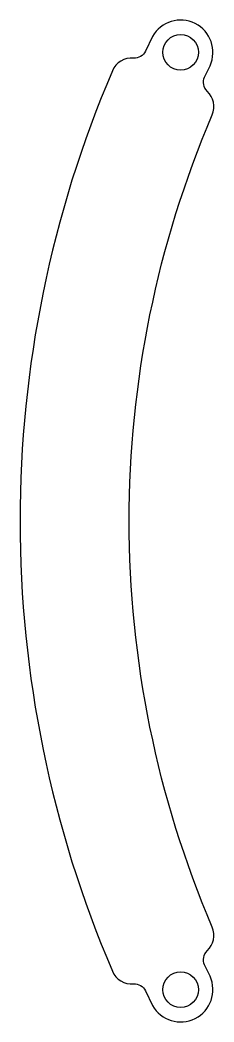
# Model space of a CAD drawing. Header units: millimetres. Extents: x -102.9 to -85.5, y -45 to 45.
import ezdxf

# ---------------------------------------------------------------- set-up
doc = ezdxf.new("R2010")
doc.units = ezdxf.units.MM
doc.layers.get('0').update_dxf_attribs({"linetype": 'CONTINUOUS'})

msp = doc.modelspace()

# ---------------------------------------------------------------- linework, layer by layer
msp.add_lwpolyline([(-94.614, 40.454, 0.204815), (-94.614, -40.454, 0.321686), (-92.719, -41.601, -0.310842), (-91.64, -42.226), (-91.016, -43.539, 0.95884), (-85.849, -40.915), (-86.332, -39.885, -0.32354), (-86.092, -38.619, 0.313734), (-85.649, -36.494, -0.204163), (-85.649, 36.494, 0.313734), (-86.092, 38.619, -0.32354), (-86.332, 39.885), (-85.849, 40.915, 0.95884), (-91.016, 43.539), (-91.64, 42.226, -0.310842), (-92.719, 41.601, 0.321686)], format="xyb", close=True)
for centre in [(-88.487, 42.118), (-88.487, -42.118)]:
    msp.add_circle(centre, 1.6)

doc.saveas('drawing.dxf')
